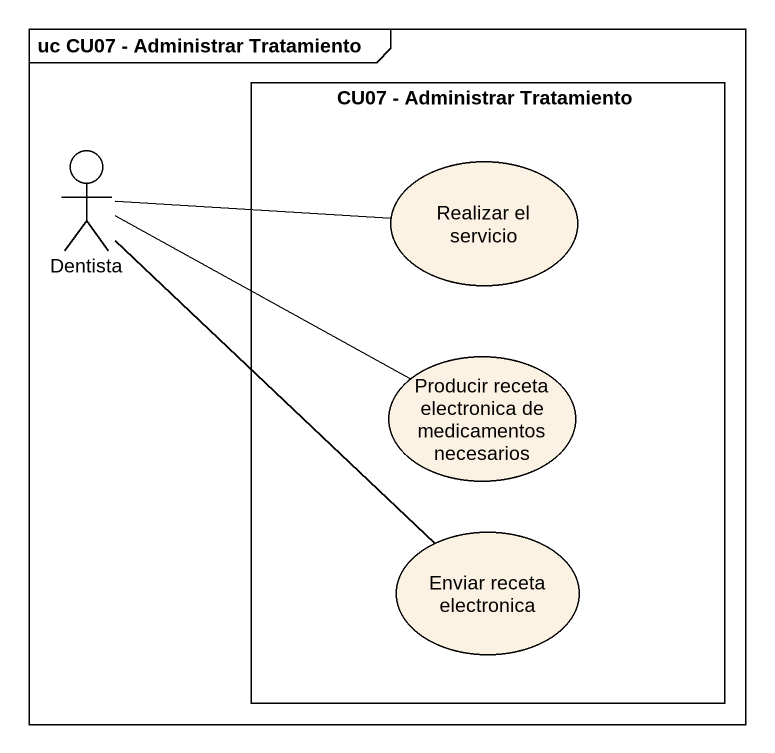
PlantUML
@startuml
mainframe uc CU07 - Administrar Tratamiento
rectangle "CU07 - Administrar Tratamiento" as CU07_Administrar_Tratamiento {
  usecase "Realizar el servicio" as Realizar_el_servicio
  usecase "Producir receta electronica de medicamentos necesarios" as Producir_receta_electronica
  usecase "Enviar receta electronica" as Enviar_receta_electronica
}
actor Dentista
Dentista -right- Realizar_el_servicio
Dentista -right- Producir_receta_electronica
Dentista -- Enviar_receta_electronica
@enduml
